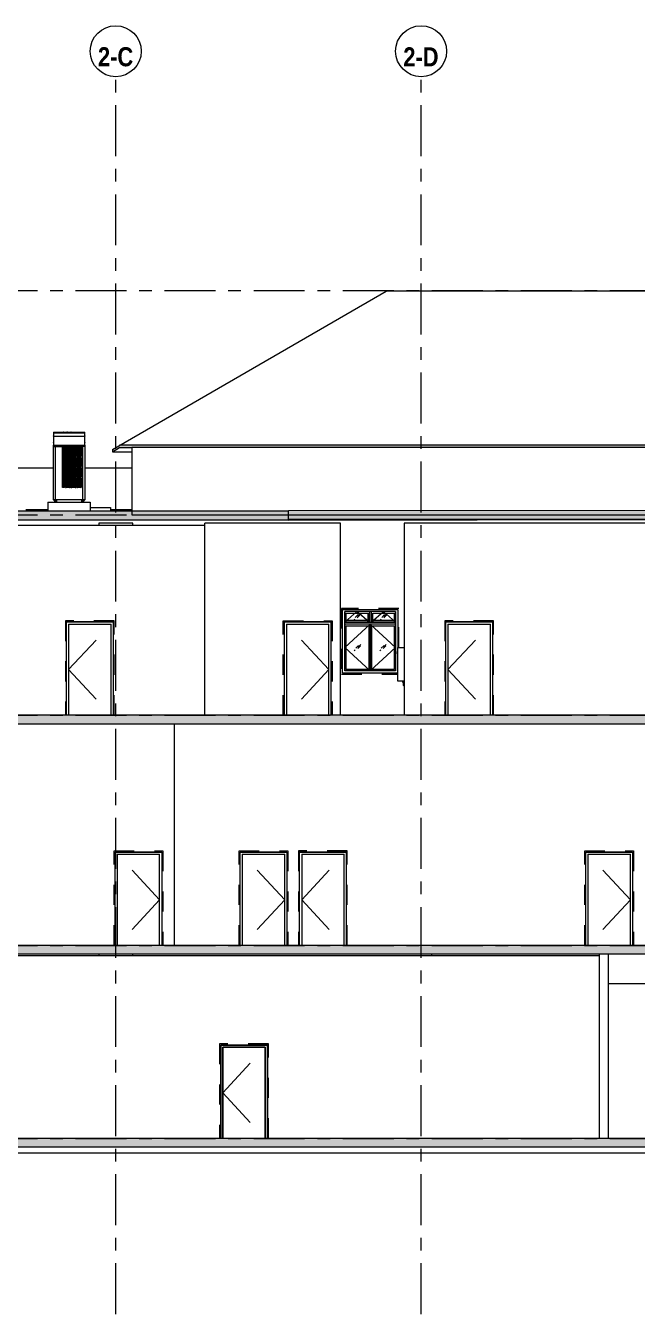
# Model space of a CAD drawing. Header units: millimetres. Extents: x -18215 to 134275, y 17919 to 48497.
# Drawn here: x 57074 to 71492, y 17919 to 48294 of the extents above; entities that cross this region are included whole.
import ezdxf

# ---------------------------------------------------------------- set-up
doc = ezdxf.new("R2010")
doc.units = ezdxf.units.MM
for name, pattern in [('Centre', [4762.5, 952.5, -714.375, 2381.25, -714.375]), ('Dash', [952.5, 476.25, -476.25]), ('Glass Symbol', [360, 90, -90, 90, -90]), ('IDA - Grid Line', [2100, 1200, -300, 300, -300])]:
    doc.linetypes.add(name, pattern=pattern)
for name, color, linetype, lineweight in [('0-1', 7, 'Continuous', 5), ('A-_ROOFPATT_H', 7, 'Continuous', 9), ('S-_ANOTGRID_E', 7, 'Continuous', 9)]:
    doc.layers.add(name, color=color, linetype=linetype, lineweight=lineweight)
for name, color, linetype, lineweight, true_color in [('A-_DOOR----_E-1', 6, 'Continuous', 9, 0xff00ff), ('A-_DOOR----_E-2', 6, 'Centre', 9, 0xff00ff), ('A-_DOOR----_H-1', 6, 'Dash', 18, 0xff00ff), ('A-_FLOR----_E-1', 6, 'Continuous', 9, 0xff00ff), ('A-_FLORLEVL_E-1', 9, 'IDA - Grid Line', 9, 0x808080), ('A-_FLORPATT_E-1', 6, 'Continuous', 9, 0xff00ff), ('A-_GENM----_M-1', 6, 'Continuous', 9, 0xff00ff), ('A-_ROOF----_E-1', 6, 'Continuous', 9, 0xff00ff), ('A-_WALL----_E-1', 6, 'Continuous', 9, 0xff00ff), ('A-_WALLPRTN_E-1', 6, 'Continuous', 9, 0xff00ff), ('A-_WIND----_E-1', 6, 'Continuous', 9, 0xff00ff), ('A-_WIND----_E-3', 6, 'Dash', 9, 0xff00ff), ('A-_WIND----_E-4', 6, 'Centre', 9, 0xff00ff), ('A-_WIND----_E-5', 6, 'Glass Symbol', 9, 0xff00ff), ('M-_EQPT----_E-1', 6, 'Continuous', 9, 0xff00ff), ('M-_SANIFIXR_E-1', 6, 'Continuous', 9, 0xff00ff), ('M-_SANIFIXR_E-2', 1, 'Continuous', 9, 0xff0000), ('M-_SANIFIXR_E-4', 7, 'Continuous', 9, 0x804000), ('S-_ANOTGRID_E-1', 9, 'IDA - Grid Line', 9, 0x808080), ('S-_COLN----_E-1', 6, 'Continuous', 9, 0xff00ff)]:
    doc.layers.add(name, color=color, linetype=linetype, lineweight=lineweight, true_color=true_color)
doc.styles.add('Arial Narrow_B', font='ARIALNB.TTF', dxfattribs={"height": 450})
pattern_1 = [(0, (85762.1, 31875.04), (381, 381), [47.625, -333.375]), (90, (85762.1, 31875.04), (-381, 381), [47.625, -333.375]), (135, (85809.73, 31875.04), (-381.0004, 3e-14), [67.352, -471.463]), (0, (85809.73, 32089.35), (381, 381), [47.625, -333.375]), (45, (85833.54, 32065.54), (0, 381.0004), [33.676, -505.139]), (135, (85833.54, 32065.54), (-381.0004, 3e-14), [33.676, -505.139]), (0, (85952.6, 32184.6), (381, 381), [67.352, -313.648]), (45, (85952.6, 32184.6), (0, 381.0004), [47.625, -491.19]), (135, (86019.96, 32184.6), (-381.0004, 3e-14), [47.625, -491.19]), (90, (86024.04, 31970.3), (-381, 381), [47.625, -333.375]), (45, (86024.04, 31970.29), (0, 381.0004), [33.676, -505.139]), (135, (86047.86, 31994.1), (-381.0004, 3e-14), [33.676, -505.139]), (0, (85809.73, 31970.3), (381, 381), [23.812, -319.087]), (0, (86095.48, 32065.54), (381, 381), [23.812, -319.087]), (90, (85976.4, 32113.16), (-381, 381), [23.812, -319.087]), (135, (86024.04, 31898.85), (-381.0004, 3e-14), [33.676, -505.139]), (135, (85857.36, 32160.79), (-381.0004, 3e-14), [33.676, -505.139]), (45, (85940.7, 32000.05), (0, 381.0004), [33.676, -505.139]), (90, (85893.07, 31922.66), (-381, 381), [5.953, -375.047]), (90, (85910.93, 32083.4), (-381, 381), [5.953, -375.047]), (90, (86089.53, 32148.88), (-381, 381), [5.953, -375.047]), (90, (86095.48, 31946.47), (-381, 381), [5.953, -375.047])]

# ---------------------------------------------------------------- blocks, each defined once
blk = doc.blocks.new('1599_DB_A_BLK2_ISS_ACMV_R21 23 1228_rvt-2-Section 114')
at = {"layer": 'M-_EQPT----_E-1'}
h = blk.add_hatch(dxfattribs=at)
h.set_pattern_fill('FP_20', color=8, style=0, pattern_type=2)
h.set_pattern_definition([(90, (-62054.658, 38250.5), (-15, 9e-16), [])])
h.paths.add_polyline_path([(-62030, 38134), (-62030, 38367), (-62080, 38366), (-62080, 38134)])
h = blk.add_hatch(dxfattribs=at)
h.set_pattern_fill('FP_19', color=8, style=0, pattern_type=2)
h.set_pattern_definition([(90, (-61953.158, 38250.5), (-15, 9e-16), [])])
h.paths.add_polyline_path([(-61917, 38134), (-61908, 38135), (-61904, 38137), (-61900, 38140), (-61894, 38149), (-61894, 38154), (-61895, 38352), (-61896, 38357), (-61904, 38364), (-61914, 38367), (-61998, 38366), (-62003, 38364), (-62010, 38357), (-62013, 38347), (-62012, 38149), (-62007, 38140), (-62003, 38137), (-61993, 38134)])
h = blk.add_hatch(dxfattribs=at)
h.set_pattern_fill('FP_21', color=8, style=0, pattern_type=2)
h.set_pattern_definition([(90, (-61822.158, 38250.5), (-15, 9e-16), [])])
h.paths.add_polyline_path([(-61845, 38134), (-61777, 38135), (-61773, 38137), (-61765, 38144), (-61763, 38154), (-61764, 38352), (-61765, 38357), (-61774, 38365), (-61783, 38367), (-61867, 38366), (-61872, 38364), (-61879, 38357), (-61882, 38347), (-61881, 38149), (-61876, 38140), (-61872, 38137), (-61862, 38134)])
h = blk.add_hatch(dxfattribs=at)
h.set_pattern_fill('FP_22', color=8, style=0, pattern_type=2)
h.set_pattern_definition([(90, (-61691.158, 38250.5), (-15, 9e-16), [])])
h.paths.add_polyline_path([(-61731, 38134), (-61646, 38135), (-61642, 38137), (-61634, 38144), (-61632, 38154), (-61633, 38352), (-61634, 38357), (-61642, 38364), (-61652, 38367), (-61736, 38366), (-61742, 38363), (-61748, 38357), (-61751, 38347), (-61750, 38149), (-61745, 38140), (-61741, 38137), (-61733, 38135)])
h = blk.add_hatch(dxfattribs=at)
h.set_pattern_fill('FP_23', color=8, style=0, pattern_type=2)
h.set_pattern_definition([(90, (-62054.658, 38007.5), (-15, 9e-16), [])])
h.paths.add_polyline_path([(-62080, 37891), (-62030, 37891), (-62030, 38124), (-62080, 38124), (-62080, 37897)])
h = blk.add_hatch(dxfattribs=at)
h.set_pattern_fill('FP_24', color=8, style=0, pattern_type=2)
h.set_pattern_definition([(90, (-61953.158, 38007.5), (-15, 9e-16), [])])
h.paths.add_polyline_path([(-61914, 37891), (-61904, 37894), (-61896, 37901), (-61894, 37911), (-61894, 38109), (-61900, 38118), (-61904, 38121), (-61914, 38124), (-61998, 38123), (-62003, 38121), (-62007, 38118), (-62012, 38109), (-62013, 38100), (-62012, 37906), (-62007, 37897), (-62003, 37894), (-61990, 37891)])
h = blk.add_hatch(dxfattribs=at)
h.set_pattern_fill('FP_25', color=8, style=0, pattern_type=2)
h.set_pattern_definition([(90, (-61822.158, 38007.5), (-15, 9e-16), [])])
h.paths.add_polyline_path([(-61862, 37891), (-61777, 37892), (-61773, 37894), (-61765, 37901), (-61763, 37911), (-61763, 38109), (-61769, 38118), (-61773, 38121), (-61783, 38124), (-61867, 38123), (-61872, 38121), (-61876, 38118), (-61881, 38109), (-61882, 38100), (-61881, 37906), (-61876, 37897), (-61872, 37894), (-61864, 37892)])
h = blk.add_hatch(dxfattribs=at)
h.set_pattern_fill('FP_26', color=8, style=0, pattern_type=2)
h.set_pattern_definition([(90, (-61691.158, 38007.5), (-15, 9e-16), [])])
h.paths.add_polyline_path([(-61731, 37891), (-61646, 37892), (-61642, 37894), (-61634, 37901), (-61632, 37911), (-61632, 38109), (-61638, 38118), (-61642, 38121), (-61652, 38124), (-61736, 38123), (-61741, 38121), (-61748, 38114), (-61751, 38100), (-61750, 37906), (-61745, 37897), (-61741, 37894), (-61733, 37892)])
h = blk.add_hatch(dxfattribs=at)
h.set_pattern_fill('FP_27', color=8, style=0, pattern_type=2)
h.set_pattern_definition([(90, (-62054.658, 37643), (-15, 9e-16), [])])
h.paths.add_polyline_path([(-62030, 37405), (-62030, 37638), (-62080, 37638), (-62080, 37405)])
h.paths.add_polyline_path([(-62080, 37648), (-62030, 37648), (-62030, 37881), (-62080, 37881)])
h = blk.add_hatch(dxfattribs=at)
h.set_pattern_fill('FP_32', color=8, style=0, pattern_type=2)
h.set_pattern_definition([(90, (-61953.158, 37764.5), (-15, 9e-16), [])])
h.paths.add_polyline_path([(-61914, 37648), (-61904, 37651), (-61900, 37654), (-61894, 37663), (-61894, 37668), (-61894, 37866), (-61900, 37875), (-61904, 37878), (-61917, 37881), (-61998, 37880), (-62003, 37878), (-62007, 37875), (-62012, 37866), (-62013, 37861), (-62012, 37663), (-62007, 37655), (-62003, 37651), (-61993, 37648), (-61917, 37648)])
h = blk.add_hatch(dxfattribs=at)
h.set_pattern_fill('FP_33', color=8, style=0, pattern_type=2)
h.set_pattern_definition([(90, (-61822.158, 37764.5), (-15, 9e-16), [])])
h.paths.add_polyline_path([(-61862, 37648), (-61777, 37649), (-61773, 37651), (-61769, 37654), (-61763, 37663), (-61763, 37668), (-61763, 37866), (-61769, 37875), (-61773, 37878), (-61783, 37881), (-61867, 37880), (-61872, 37878), (-61879, 37871), (-61882, 37861), (-61881, 37663), (-61876, 37655), (-61872, 37651), (-61864, 37649)])
h = blk.add_hatch(dxfattribs=at)
h.set_pattern_fill('FP_28', color=8, style=0, pattern_type=2)
h.set_pattern_definition([(90, (-61691.158, 37764.5), (-15, 9e-16), [])])
h.paths.add_polyline_path([(-61731, 37648), (-61646, 37649), (-61642, 37651), (-61638, 37654), (-61632, 37663), (-61632, 37668), (-61633, 37866), (-61634, 37871), (-61642, 37878), (-61652, 37881), (-61736, 37880), (-61741, 37878), (-61748, 37871), (-61751, 37861), (-61750, 37663), (-61745, 37655), (-61741, 37651), (-61733, 37649)])
h = blk.add_hatch(dxfattribs=at)
h.set_pattern_fill('FP_31', color=8, style=0, pattern_type=2)
h.set_pattern_definition([(90, (-61953.158, 37521.5), (-15, 9e-16), [])])
h.paths.add_polyline_path([(-61914, 37405), (-61904, 37408), (-61900, 37411), (-61894, 37422), (-61894, 37425), (-61894, 37623), (-61900, 37632), (-61904, 37635), (-61914, 37638), (-61998, 37637), (-62003, 37635), (-62007, 37632), (-62012, 37623), (-62013, 37618), (-62012, 37420), (-62007, 37412), (-62003, 37408), (-61993, 37405)])
h = blk.add_hatch(dxfattribs=at)
h.set_pattern_fill('FP_30', color=8, style=0, pattern_type=2)
h.set_pattern_definition([(90, (-61822.158, 37521.5), (-15, 9e-16), [])])
h.paths.add_polyline_path([(-61783, 37405), (-61773, 37408), (-61769, 37411), (-61763, 37420), (-61763, 37425), (-61763, 37623), (-61769, 37632), (-61773, 37635), (-61783, 37638), (-61867, 37637), (-61872, 37635), (-61876, 37632), (-61881, 37623), (-61882, 37618), (-61881, 37420), (-61876, 37412), (-61872, 37408), (-61862, 37405), (-61845, 37405)])
h = blk.add_hatch(dxfattribs=at)
h.set_pattern_fill('FP_29', color=8, style=0, pattern_type=2)
h.set_pattern_definition([(90, (-61691.158, 37521.5), (-15, 9e-16), [])])
h.paths.add_polyline_path([(-61670, 37405), (-61646, 37406), (-61642, 37408), (-61638, 37411), (-61632, 37420), (-61632, 37425), (-61632, 37623), (-61638, 37632), (-61642, 37635), (-61652, 37638), (-61736, 37637), (-61741, 37635), (-61745, 37632), (-61750, 37623), (-61751, 37618), (-61750, 37420), (-61745, 37411), (-61741, 37408), (-61731, 37405)])
at = {"layer": 'A-_FLOR----_E-1', "color": 8}
for p, q in [((-62425, 37065), (-61425, 37065)), ((-62425, 37065), (-62425, 36857)), ((-61425, 37065), (-61425, 36857))]:
    blk.add_line(p, q, dxfattribs=at)
at = {"layer": 'M-_EQPT----_E-1', "color": 8}
for p, q in [((-62295, 38712), (-61925, 38712)), ((-62295, 38712), (-62295, 38688)), ((-61925, 38688), (-62295, 38688)), ((-62295, 38620), (-62293, 38619)), ((-62293, 38619), (-62293, 38479)), ((-62292, 38619), (-61925, 38619)), ((-62144, 38712), (-62147, 38712)), ((-62060, 38712), (-62062, 38712)), ((-61964, 38712), (-61975, 38712)), ((-61925, 38712), (-61555, 38712)), ((-61555, 38688), (-61925, 38688)), ((-61925, 38619), (-61557, 38619)), ((-61874, 38712), (-61885, 38712)), ((-61787, 38712), (-61789, 38712)), ((-61702, 38712), (-61705, 38712)), ((-61556, 38619), (-61555, 38620)), ((-61556, 38479), (-61556, 38619)), ((-61555, 38688), (-61555, 38712)), ((-62295, 38409), (-62245, 38409)), ((-62295, 38374), (-62295, 38409)), ((-62295, 38374), (-62245, 38374)), ((-62295, 37116), (-62295, 38374)), ((-62245, 38409), (-61605, 38409)), ((-62245, 38409), (-62245, 38374)), ((-61605, 38374), (-62245, 38374)), ((-62245, 38374), (-61605, 38374)), ((-62245, 37116), (-62245, 38374)), ((-62080, 38134), (-62080, 38367)), ((-62080, 38367), (-62030, 38367)), ((-62030, 38367), (-62030, 38134)), ((-62013, 38154), (-62013, 38347)), ((-61993, 38367), (-61914, 38367)), ((-61894, 38347), (-61894, 38154)), ((-61882, 38154), (-61882, 38347)), ((-61862, 38367), (-61783, 38367)), ((-61763, 38347), (-61763, 38154)), ((-61751, 38154), (-61751, 38347)), ((-61731, 38367), (-61652, 38367)), ((-61632, 38347), (-61632, 38154)), ((-61605, 38409), (-61555, 38409)), ((-61605, 38374), (-61605, 38409)), ((-61555, 38374), (-61605, 38374)), ((-61605, 37116), (-61605, 38374)), ((-61555, 38409), (-61555, 38374)), ((-61555, 38374), (-61555, 37116)), ((-62030, 38134), (-62080, 38134)), ((-62080, 37891), (-62080, 38124)), ((-62080, 38124), (-62030, 38124)), ((-62030, 38124), (-62030, 37891)), ((-62013, 37911), (-62013, 38104)), ((-61914, 38134), (-61993, 38134)), ((-61993, 38124), (-61914, 38124)), ((-61894, 38104), (-61894, 37911)), ((-61882, 37911), (-61882, 38104)), ((-61783, 38134), (-61862, 38134)), ((-61862, 38124), (-61783, 38124)), ((-61763, 38104), (-61763, 37911)), ((-61751, 37911), (-61751, 38104)), ((-61652, 38134), (-61731, 38134)), ((-61731, 38124), (-61652, 38124)), ((-61632, 38104), (-61632, 37911)), ((-62030, 37891), (-62080, 37891)), ((-62080, 37881), (-62030, 37881)), ((-62080, 37648), (-62080, 37881)), ((-62030, 37881), (-62030, 37648)), ((-62013, 37668), (-62013, 37861)), ((-61914, 37891), (-61993, 37891)), ((-61993, 37881), (-61914, 37881)), ((-61894, 37861), (-61894, 37668)), ((-61882, 37668), (-61882, 37861)), ((-61783, 37891), (-61862, 37891)), ((-61862, 37881), (-61783, 37881)), ((-61763, 37861), (-61763, 37668)), ((-61751, 37668), (-61751, 37861)), ((-61652, 37891), (-61731, 37891)), ((-61731, 37881), (-61652, 37881)), ((-61632, 37861), (-61632, 37668)), ((-62030, 37648), (-62080, 37648)), ((-62080, 37638), (-62030, 37638)), ((-62080, 37405), (-62080, 37638)), ((-62030, 37405), (-62080, 37405)), ((-62030, 37638), (-62030, 37405)), ((-62013, 37425), (-62013, 37618)), ((-61914, 37648), (-61993, 37648)), ((-61993, 37638), (-61914, 37638)), ((-61914, 37405), (-61993, 37405)), ((-61894, 37618), (-61894, 37425)), ((-61882, 37425), (-61882, 37618)), ((-61783, 37648), (-61862, 37648)), ((-61862, 37638), (-61783, 37638)), ((-61783, 37405), (-61862, 37405)), ((-61763, 37618), (-61763, 37425)), ((-61751, 37425), (-61751, 37618)), ((-61652, 37648), (-61731, 37648)), ((-61731, 37638), (-61652, 37638)), ((-61652, 37405), (-61731, 37405)), ((-61632, 37618), (-61632, 37425)), ((-62295, 37116), (-62245, 37116)), ((-62295, 37116), (-62245, 37065)), ((-62245, 37116), (-62295, 37116)), ((-62245, 37116), (-62238, 37116)), ((-62245, 37065), (-62245, 37116)), ((-61605, 37116), (-62245, 37116)), ((-62238, 37065), (-62238, 37116)), ((-62218, 37116), (-62238, 37116)), ((-62238, 37116), (-62238, 37065)), ((-62235, 37065), (-62235, 37070)), ((-62235, 37070), (-62218, 37070)), ((-62218, 37070), (-62218, 37116)), ((-61612, 37116), (-61632, 37116)), ((-61632, 37116), (-61632, 37070)), ((-61632, 37070), (-61615, 37070)), ((-61615, 37070), (-61615, 37065)), ((-61612, 37116), (-61605, 37116)), ((-61612, 37116), (-61612, 37065)), ((-61612, 37065), (-61612, 37116)), ((-61605, 37116), (-61555, 37116)), ((-61605, 37065), (-61555, 37116)), ((-61605, 37116), (-61605, 37065)), ((-61555, 37116), (-61605, 37116))]:
    blk.add_line(p, q, dxfattribs=at)
at = {"layer": 'M-_EQPT----_E-1', "color": 8, "flags": 128}
for points in [[(-62295, 38466), (-62294, 38469), (-62294, 38472), (-62294, 38475), (-62293, 38478), (-62293, 38479)], [(-61556, 38479), (-61556, 38476), (-61555, 38473), (-61555, 38470), (-61555, 38468), (-61555, 38466)]]:
    blk.add_lwpolyline(points, dxfattribs=at)
at = {"layer": 'M-_EQPT----_E-1', "color": 8}
for centre, start, end in [((-61993, 38347), 90, 180), ((-61914, 38347), 0, 90), ((-61862, 38347), 90, 180), ((-61783, 38347), 0, 90), ((-61731, 38347), 90, 180), ((-61652, 38347), 0, 90), ((-61993, 38154), 180, 270), ((-61993, 38104), 90, 180), ((-61914, 38154), 270, 0), ((-61914, 38104), 0, 90), ((-61862, 38154), 180, 270), ((-61862, 38104), 90, 180), ((-61783, 38154), 270, 0), ((-61783, 38104), 0, 90), ((-61731, 38154), 180, 270), ((-61731, 38104), 90, 180), ((-61652, 38154), 270, 0), ((-61652, 38104), 0, 90), ((-61993, 37911), 180, 270), ((-61993, 37861), 90, 180), ((-61993, 37668), 180, 270), ((-61914, 37911), 270, 0), ((-61914, 37861), 0, 90), ((-61914, 37668), 270, 0), ((-61862, 37911), 180, 270), ((-61862, 37861), 90, 180), ((-61862, 37668), 180, 270), ((-61783, 37911), 270, 0), ((-61783, 37861), 0, 90), ((-61783, 37668), 270, 0), ((-61731, 37911), 180, 270), ((-61731, 37861), 90, 180), ((-61731, 37668), 180, 270), ((-61652, 37911), 270, 0), ((-61652, 37861), 0, 90), ((-61652, 37668), 270, 0), ((-61993, 37618), 90, 180), ((-61993, 37425), 180, 270), ((-61914, 37618), 0, 90), ((-61914, 37425), 270, 0), ((-61862, 37618), 90, 180), ((-61862, 37425), 180, 270), ((-61783, 37618), 0, 90), ((-61783, 37425), 270, 0), ((-61731, 37618), 90, 180), ((-61731, 37425), 180, 270), ((-61652, 37618), 0, 90), ((-61652, 37425), 270, 0)]:
    blk.add_arc(centre, 20, start, end, dxfattribs=at)
for points, knots in [([(-62295, 38688), (-62295, 38681), (-62295, 38670), (-62295, 38657), (-62295, 38646), (-62295, 38634), (-62295, 38624), (-62295, 38620), (-62295, 38620), (-62295, 38623), (-62295, 38625)], [-1, -1, -1, -1, -0.9038462, -0.8557692, -0.8076923, -0.7115385, -0.6153846, -0.5384615, -0.4615385, -0.3846154, -0.3846154, -0.3846154, -0.3846154]), ([(-62295, 38466), (-62295, 38466), (-62295, 38466), (-62295, 38464), (-62295, 38462), (-62295, 38461), (-62295, 38460), (-62295, 38459), (-62295, 38459), (-62295, 38458), (-62295, 38456), (-62295, 38453), (-62295, 38451), (-62295, 38449), (-62295, 38447), (-62295, 38446), (-62295, 38444), (-62295, 38441), (-62295, 38438), (-62295, 38435), (-62295, 38432), (-62295, 38428), (-62295, 38424), (-62295, 38419), (-62295, 38414), (-62295, 38411), (-62295, 38409)], [-0.5, -0.5, -0.5, -0.5, -0.4791667, -0.4583333, -0.4375, -0.4270833, -0.421875, -0.4166667, -0.4114583, -0.40625, -0.3958333, -0.375, -0.3541667, -0.34375, -0.3333333, -0.3229167, -0.3125, -0.2916667, -0.2708333, -0.25, -0.2291667, -0.2083333, -0.1666667, -0.125, -0.0833333, 0, 0, 0, 0]), ([(-61555, 38409), (-61555, 38411), (-61555, 38414), (-61555, 38419), (-61555, 38424), (-61555, 38428), (-61555, 38432), (-61555, 38435), (-61555, 38438), (-61555, 38441), (-61555, 38444), (-61555, 38446), (-61555, 38447), (-61555, 38449), (-61555, 38451), (-61555, 38453), (-61555, 38456), (-61555, 38458), (-61555, 38459), (-61555, 38459), (-61555, 38460), (-61555, 38461), (-61555, 38462), (-61555, 38464), (-61555, 38466), (-61555, 38466), (-61555, 38466)], [-1, -1, -1, -1, -0.9166667, -0.875, -0.8333333, -0.7916667, -0.7708333, -0.75, -0.7291667, -0.7083333, -0.6875, -0.6770833, -0.6666667, -0.65625, -0.6458333, -0.625, -0.6041667, -0.59375, -0.5885417, -0.5833333, -0.578125, -0.5729167, -0.5625, -0.5416667, -0.5208333, -0.5, -0.5, -0.5, -0.5])]:
    blk.add_open_spline(points, degree=3, knots=knots, dxfattribs=at)
blk.add_open_spline([(-61555, 38625), (-61555, 38623), (-61555, 38620), (-61555, 38620), (-61555, 38624), (-61555, 38631), (-61555, 38642), (-61555, 38655), (-61555, 38671), (-61555, 38682), (-61555, 38688)], degree=3, dxfattribs=at)
blk = doc.blocks.new('M_SAN_IC - IC-5-2D-774335-Section 114')
at = {"layer": 'M-_SANIFIXR_E-1'}
for p, q in [((-73280, 20617), (-73280, 21865)), ((-72180, 21865), (-72180, 20617)), ((-72180, 20617), (-73280, 20617))]:
    blk.add_line(p, q, dxfattribs=at)
at = {"layer": 'M-_SANIFIXR_E-4'}
for p, q in [((-72951, 22041), (-72952, 22041)), ((-72952, 22041), (-72927, 22041)), ((-72927, 22041), (-72526, 22041)), ((-72526, 22041), (-72501, 22041)), ((-72501, 22041), (-72502, 22041))]:
    blk.add_line(p, q, dxfattribs=at)
blk = doc.blocks.new('M_SAN_IC - IC-5-2C-774454-Section 114')
at = {"layer": 'M-_SANIFIXR_E-1'}
for p, q in [((-73280, 20557), (-73280, 20617)), ((-72180, 20557), (-73280, 20557)), ((-72180, 20617), (-72180, 20557))]:
    blk.add_line(p, q, dxfattribs=at)
blk = doc.blocks.new('M_SAN_IC - IC-5-2B-774656-Section 114')
at = {"layer": 'M-_SANIFIXR_E-1'}
for p, q in [((-76846, 22040), (-75546, 22040)), ((-76846, 21917), (-76846, 22040)), ((-75546, 21917), (-75546, 22040)), ((-76846, 20557), (-76846, 21715)), ((-75546, 20557), (-75546, 21715)), ((-75546, 20557), (-76846, 20557))]:
    blk.add_line(p, q, dxfattribs=at)
at = {"layer": 'M-_SANIFIXR_E-4'}
for p, q in [((-76494, 22041), (-76495, 22041)), ((-76495, 22041), (-76470, 22041)), ((-76470, 22041), (-75920, 22041)), ((-75920, 22041), (-75895, 22041)), ((-75895, 22041), (-75896, 22041))]:
    blk.add_line(p, q, dxfattribs=at)
blk = doc.blocks.new('8- Floor Trap _FT_ - 125 mmx125 mm Strainer - 50 mm Drain-734386-Section 114')
at = {"layer": 'M-_SANIFIXR_E-2'}
for p, q in [((-74883, 21823), (-74892, 21823)), ((-74892, 21798), (-74892, 21823)), ((-74892, 21773), (-74892, 21798)), ((-74892, 21773), (-74883, 21773)), ((-74890, 21865), (-74890, 21762)), ((-74838, 21762), (-74890, 21762)), ((-74787, 21762), (-74838, 21762)), ((-74785, 21823), (-74794, 21823)), ((-74794, 21773), (-74785, 21773)), ((-74787, 21762), (-74787, 21865)), ((-74785, 21823), (-74785, 21798)), ((-74785, 21798), (-74785, 21773))]:
    blk.add_line(p, q, dxfattribs=at)
for start, end in [(0, 180), (180, 0)]:
    blk.add_arc((-74838, 21798), 25, start, end, dxfattribs=at)
blk = doc.blocks.new('8- Floor Trap _FT_ - 125 mmx125 mm Strainer - 50 mm Drain-V44-Section 114')
at = {"layer": 'M-_SANIFIXR_E-1'}
for p, q in [((-70604, 21823), (-70614, 21823)), ((-70614, 21798), (-70614, 21823)), ((-70614, 21773), (-70614, 21798)), ((-70614, 21773), (-70604, 21773)), ((-70611, 21865), (-70611, 21762)), ((-70560, 21762), (-70611, 21762)), ((-70508, 21762), (-70560, 21762)), ((-70506, 21823), (-70515, 21823)), ((-70515, 21773), (-70506, 21773)), ((-70508, 21762), (-70508, 21865)), ((-70506, 21823), (-70506, 21798)), ((-70506, 21798), (-70506, 21773))]:
    blk.add_line(p, q, dxfattribs=at)
for start, end in [(0, 180), (180, 0)]:
    blk.add_arc((-70560, 21798), 25, start, end, dxfattribs=at)
blk = doc.blocks.new('8- Floor Trap _FT_ - 125 mmx125 mm Strainer - 50 mm Drain-721042-Section 114')
at = {"layer": 'M-_SANIFIXR_E-2'}
for p, q in [((-39679, 31823), (-39679, 31840)), ((-39679, 31798), (-39679, 31823)), ((-39679, 31798), (-39669, 31798)), ((-39676, 31840), (-39676, 31787)), ((-39625, 31787), (-39676, 31787)), ((-39573, 31787), (-39625, 31787)), ((-39580, 31798), (-39571, 31798)), ((-39573, 31787), (-39573, 31840)), ((-39571, 31840), (-39571, 31823)), ((-39571, 31823), (-39571, 31798))]:
    blk.add_line(p, q, dxfattribs=at)
for start, end in [(135.8624, 180), (180, 0), (0, 44.1376)]:
    blk.add_arc((-39625, 31823), 25, start, end, dxfattribs=at)
blk = doc.blocks.new('1599_DB_P_S_BLK2 23 0814_rvt-2-Section 114')
at = {"layer": 'M-_SANIFIXR_E-2'}
for name, p in [('8- Floor Trap _FT_ - 125 mmx125 mm Strainer - 50 mm Drain-721042-Section 114', (0, 0)), ('M_SAN_IC - IC-5-2B-774656-Section 114', (0, 0)), ('M_SAN_IC - IC-5-2D-774335-Section 114', (0, 0)), ('8- Floor Trap _FT_ - 125 mmx125 mm Strainer - 50 mm Drain-734386-Section 114', (0, 0)), ('8- Floor Trap _FT_ - 125 mmx125 mm Strainer - 50 mm Drain-734386-Section 114', (581, 0)), ('8- Floor Trap _FT_ - 125 mmx125 mm Strainer - 50 mm Drain-V44-Section 114', (0, 0)), ('8- Floor Trap _FT_ - 125 mmx125 mm Strainer - 50 mm Drain-734386-Section 114', (4701, 0)), ('M_SAN_IC - IC-5-2C-774454-Section 114', (0, 0))]:
    blk.add_blockref(name, p, dxfattribs=at)
blk = doc.blocks.new('IDA - Casement w Top Hung - 2 Panels - 1400L X 1500H - B2-AW02-V25-Section 114')
at = {"layer": 'A-_WIND----_E-1'}
for p, q in [((-54850, 34485), (-55425, 34485)), ((-55425, 34485), (-55425, 34235)), ((-54225, 34485), (-55425, 34485)), ((-55425, 33085), (-55425, 34485)), ((-55390, 34270), (-55390, 34450)), ((-55390, 34450), (-54885, 34450)), ((-54885, 34450), (-54885, 34270)), ((-54850, 34485), (-54850, 34235)), ((-54850, 34485), (-54850, 34235)), ((-54800, 34485), (-54850, 34485)), ((-54225, 34485), (-54800, 34485)), ((-54800, 34485), (-54800, 34235)), ((-54800, 34235), (-54800, 34485)), ((-54765, 34270), (-54765, 34450)), ((-54765, 34450), (-54260, 34450)), ((-54260, 34450), (-54260, 34270)), ((-54225, 34485), (-54225, 34235)), ((-54225, 33085), (-54225, 34485)), ((-54850, 34235), (-55425, 34235)), ((-55425, 34185), (-55425, 34235)), ((-55425, 34235), (-54225, 34235)), ((-54825, 34185), (-55425, 34185)), ((-55425, 34185), (-55425, 33085)), ((-54225, 34185), (-55425, 34185)), ((-54885, 34270), (-55390, 34270)), ((-55390, 33120), (-55390, 34150)), ((-55390, 34150), (-54860, 34150)), ((-54860, 34150), (-54860, 33120)), ((-54850, 34235), (-54800, 34235)), ((-54825, 34185), (-54825, 33085)), ((-54225, 34185), (-54825, 34185)), ((-54825, 34185), (-54825, 33085)), ((-54225, 34235), (-54800, 34235)), ((-54790, 33120), (-54790, 34150)), ((-54790, 34150), (-54260, 34150)), ((-54260, 34270), (-54765, 34270)), ((-54260, 34150), (-54260, 33120)), ((-54225, 34235), (-54225, 34185)), ((-54225, 34185), (-54225, 33085)), ((-54860, 33120), (-55390, 33120)), ((-54260, 33120), (-54790, 33120)), ((-54825, 33085), (-55425, 33085)), ((-54225, 33085), (-55425, 33085)), ((-54225, 33085), (-54825, 33085))]:
    blk.add_line(p, q, dxfattribs=at)
at = {"layer": 'A-_WIND----_E-3'}
for p, q in [((-55500, 34560), (-55500, 33010)), ((-54150, 34560), (-55500, 34560)), ((-54150, 33640), (-54150, 34560)), ((-55500, 33010), (-54175, 33010))]:
    blk.add_line(p, q, dxfattribs=at)
at = {"layer": 'A-_WIND----_E-4'}
for p, q in [((-55425, 34235), (-55137, 34485)), ((-54850, 34235), (-55137, 34485)), ((-54800, 34235), (-54512, 34485)), ((-54225, 34235), (-54512, 34485)), ((-54825, 34185), (-55425, 33635)), ((-54825, 34185), (-54225, 33635)), ((-55425, 33635), (-54825, 33085)), ((-54225, 33635), (-54825, 33085))]:
    blk.add_line(p, q, dxfattribs=at)
at = {"layer": 'A-_WIND----_E-5'}
for p, q in [((-55062, 34435), (-55212, 34285)), ((-55113, 34411), (-55207, 34317)), ((-55068, 34403), (-55161, 34309)), ((-54437, 34435), (-54587, 34285)), ((-54488, 34411), (-54582, 34317)), ((-54443, 34403), (-54536, 34309)), ((-55050, 33710), (-55200, 33560)), ((-55100, 33686), (-55194, 33592)), ((-55055, 33678), (-55149, 33584)), ((-54450, 33710), (-54600, 33560)), ((-54500, 33686), (-54594, 33592)), ((-54455, 33678), (-54549, 33584))]:
    blk.add_line(p, q, dxfattribs=at)
blk = doc.blocks.new('IDA - F - Single - Swing - 1100L X 2200H - B2-TD01-4091218-Section 114')
at = {"layer": 'A-_DOOR----_E-1'}
for p, q in [((-55750, 34240), (-56850, 34240)), ((-56850, 32040), (-56850, 34240)), ((-56800, 34190), (-56800, 32040)), ((-56800, 34190), (-55800, 34190)), ((-55800, 32040), (-55800, 34190)), ((-55750, 34240), (-55750, 32040))]:
    blk.add_line(p, q, dxfattribs=at)
at = {"layer": 'A-_DOOR----_E-2'}
for q in [(-56800, 34190), (-56800, 32040)]:
    blk.add_line((-55800, 33115), q, dxfattribs=at)
at = {"layer": 'A-_DOOR----_H-1'}
for p, q in [((-56875, 32040), (-56875, 34265)), ((-56875, 34265), (-55725, 34265)), ((-55725, 34265), (-55725, 32040))]:
    blk.add_line(p, q, dxfattribs=at)
blk = doc.blocks.new('IDA - Hosereel - Scaled - HR-V28-Section 114')
at = {"layer": 'M-_EQPT----_E-1'}
for p, q in [((-54175, 33545), (-54180, 33545)), ((-54175, 33545), (-54180, 33545)), ((-54180, 33492), (-54180, 33544)), ((-54175, 33544), (-54180, 33544)), ((-54180, 33485), (-54180, 33492)), ((-54175, 33492), (-54180, 33492)), ((-54175, 33485), (-54180, 33485)), ((-54175, 33484), (-54180, 33484)), ((-54175, 33484), (-54180, 33484)), ((-54175, 32840), (-54175, 33640)), ((-54175, 33640), (-54025, 33640)), ((-54025, 32840), (-54175, 32840)), ((-54025, 32827), (-54052, 32827)), ((-54052, 32823), (-54025, 32823)), ((-54047, 32833), (-54050, 32833)), ((-54050, 32830), (-54050, 32833)), ((-54050, 32833), (-54050, 32832)), ((-54050, 32818), (-54050, 32819)), ((-54050, 32818), (-54047, 32818)), ((-54050, 32818), (-54050, 32818)), ((-54047, 32840), (-54047, 32826)), ((-54047, 32824), (-54047, 32748)), ((-54028, 32818), (-54025, 32818)), ((-54027, 32826), (-54027, 32840)), ((-54025, 32833), (-54027, 32833)), ((-54027, 32748), (-54027, 32824))]:
    blk.add_line(p, q, dxfattribs=at)
at = {"layer": 'M-_EQPT----_E-1', "flags": 128}
for points in [[(-54052, 32827), (-54052, 32827), (-54052, 32827), (-54052, 32827), (-54052, 32827), (-54053, 32827), (-54053, 32827), (-54053, 32827), (-54053, 32827), (-54053, 32827), (-54053, 32827), (-54053, 32827), (-54054, 32827), (-54054, 32827), (-54054, 32827), (-54054, 32827), (-54054, 32827), (-54054, 32827), (-54054, 32827), (-54054, 32827), (-54054, 32827), (-54054, 32827), (-54055, 32827), (-54055, 32827), (-54055, 32827), (-54055, 32827), (-54055, 32827), (-54055, 32827), (-54055, 32827), (-54055, 32827)], [(-54055, 32823), (-54055, 32823), (-54055, 32823), (-54055, 32823), (-54055, 32823), (-54055, 32823), (-54055, 32823), (-54055, 32823), (-54055, 32823), (-54054, 32823), (-54054, 32823), (-54054, 32823), (-54054, 32823), (-54054, 32823), (-54054, 32823), (-54054, 32823), (-54054, 32823), (-54054, 32823), (-54054, 32823), (-54053, 32823), (-54053, 32823), (-54053, 32823), (-54053, 32823), (-54053, 32823), (-54053, 32823), (-54052, 32823), (-54052, 32823), (-54052, 32823), (-54052, 32823), (-54052, 32823), (-54052, 32823)]]:
    blk.add_lwpolyline(points, dxfattribs=at)
at = {"layer": 'M-_EQPT----_E-1'}
for start, end in [(90, 270), (15, 90), (270, 345)]:
    blk.add_arc((-54055, 32825), 7.5, start, end, dxfattribs=at)
for start_param, end_param in [(1.570796, 4.712389), (4.712389, 7.853982)]:
    blk.add_ellipse((-54037, 32748), major_axis=(10, 0), ratio=0.352562, start_param=start_param, end_param=end_param, dxfattribs=at)
blk = doc.blocks.new('IDA - F - Single - Swing - 1100L X 2200H - B2-TD01-4054504-Section 114')
at = {"layer": 'A-_DOOR----_E-1'}
for p, q in [((-56491, 26615), (-56491, 28815)), ((-55391, 28815), (-56491, 28815)), ((-56441, 28765), (-56441, 26615)), ((-56441, 28765), (-55441, 28765)), ((-55441, 26615), (-55441, 28765)), ((-55391, 28815), (-55391, 26615))]:
    blk.add_line(p, q, dxfattribs=at)
at = {"layer": 'A-_DOOR----_E-2'}
for q in [(-55441, 28765), (-55441, 26615)]:
    blk.add_line((-56441, 27690), q, dxfattribs=at)
at = {"layer": 'A-_DOOR----_H-1'}
for p, q in [((-55366, 28840), (-56516, 28840)), ((-56516, 28840), (-56516, 26615)), ((-55366, 26615), (-55366, 28840))]:
    blk.add_line(p, q, dxfattribs=at)
blk = doc.blocks.new('IDA - F - Single - Swing - 1100L X 2200H - B2-TD01-V32-Section 114')
at = {"layer": 'A-_DOOR----_E-1'}
for p, q in [((-56791, 28815), (-57891, 28815)), ((-57891, 26615), (-57891, 28815)), ((-57841, 28765), (-57841, 26615)), ((-57841, 28765), (-56841, 28765)), ((-56841, 26615), (-56841, 28765)), ((-56791, 28815), (-56791, 26615))]:
    blk.add_line(p, q, dxfattribs=at)
at = {"layer": 'A-_DOOR----_E-2'}
for q in [(-57841, 28765), (-57841, 26615)]:
    blk.add_line((-56841, 27690), q, dxfattribs=at)
at = {"layer": 'A-_DOOR----_H-1'}
for p, q in [((-57916, 26615), (-57916, 28840)), ((-57916, 28840), (-56766, 28840)), ((-56766, 28840), (-56766, 26615))]:
    blk.add_line(p, q, dxfattribs=at)
blk = doc.blocks.new('IDA - F - Single - Swing - 1100L X 2200H - B2-TD01-V33-Section 114')
at = {"layer": 'A-_DOOR----_E-1'}
for p, q in [((-59741, 28815), (-60841, 28815)), ((-60841, 26615), (-60841, 28815)), ((-60791, 28765), (-60791, 26615)), ((-60791, 28765), (-59791, 28765)), ((-59791, 26615), (-59791, 28765)), ((-59741, 28815), (-59741, 26615))]:
    blk.add_line(p, q, dxfattribs=at)
at = {"layer": 'A-_DOOR----_E-2'}
for q in [(-60791, 28765), (-60791, 26615)]:
    blk.add_line((-59791, 27690), q, dxfattribs=at)
at = {"layer": 'A-_DOOR----_H-1'}
for p, q in [((-60866, 26615), (-60866, 28840)), ((-60866, 28840), (-59716, 28840)), ((-59716, 28840), (-59716, 26615))]:
    blk.add_line(p, q, dxfattribs=at)
blk = doc.blocks.new('IDA - F - Single - Swing - 1100L X 2200H - B2-TD01-4055582-Section 114')
at = {"layer": 'A-_DOOR----_E-1'}
for p, q in [((-15400, 26615), (-15400, 28815)), ((-14300, 28815), (-15400, 28815)), ((-15350, 28765), (-15350, 26615)), ((-15350, 28765), (-14350, 28765)), ((-14350, 26615), (-14350, 28765)), ((-14300, 28815), (-14300, 26615))]:
    blk.add_line(p, q, dxfattribs=at)
at = {"layer": 'A-_DOOR----_E-2'}
for q in [(-14350, 28765), (-14350, 26615)]:
    blk.add_line((-15350, 27690), q, dxfattribs=at)
at = {"layer": 'A-_DOOR----_H-1'}
for p, q in [((-14275, 28840), (-15425, 28840)), ((-15425, 28840), (-15425, 26615)), ((-14275, 26615), (-14275, 28840))]:
    blk.add_line(p, q, dxfattribs=at)
blk = doc.blocks.new('IDA - F - Single - Swing - 1100L X 2200H - B2-TD01-V37-Section 114')
at = {"layer": 'A-_DOOR----_E-1'}
for p, q in [((-58350, 24265), (-58350, 22065)), ((-57250, 24265), (-58350, 24265)), ((-57300, 24215), (-58300, 24215)), ((-58300, 24215), (-58300, 22065)), ((-58300, 22065), (-58300, 24215)), ((-58300, 24215), (-57300, 24215)), ((-57300, 22065), (-57300, 24215)), ((-57300, 24215), (-57300, 22065)), ((-57250, 22065), (-57250, 24265))]:
    blk.add_line(p, q, dxfattribs=at)
at = {"layer": 'A-_DOOR----_E-2'}
for q in [(-57301, 24215), (-57301, 22065)]:
    blk.add_line((-58301, 23140), q, dxfattribs=at)
at = {"layer": 'A-_DOOR----_H-1'}
for p, q in [((-57226, 24290), (-58376, 24290)), ((-58376, 24290), (-58376, 22065)), ((-57226, 22065), (-57226, 24290))]:
    blk.add_line(p, q, dxfattribs=at)
blk = doc.blocks.new('IDA - F - Single - Swing - 1100L X 2200H - B2-TD01-4091224-Section 114')
at = {"layer": 'A-_DOOR----_E-1'}
for p, q in [((-53042, 32040), (-53042, 34240)), ((-51942, 34240), (-53042, 34240)), ((-52992, 34190), (-52992, 32040)), ((-52992, 34190), (-51992, 34190)), ((-51992, 32040), (-51992, 34190)), ((-51942, 34240), (-51942, 32040))]:
    blk.add_line(p, q, dxfattribs=at)
at = {"layer": 'A-_DOOR----_E-2'}
for q in [(-51992, 34190), (-51992, 32040)]:
    blk.add_line((-52992, 33115), q, dxfattribs=at)
at = {"layer": 'A-_DOOR----_H-1'}
for p, q in [((-51917, 34265), (-53067, 34265)), ((-53067, 34265), (-53067, 32040)), ((-51917, 32040), (-51917, 34265))]:
    blk.add_line(p, q, dxfattribs=at)
blk = doc.blocks.new('Plinth sizes parametric - AC plinth size 2-5373453-Section 114')
at = {"layer": 'A-_GENM----_M-1'}
for p, q in [((-61425, 36940), (-60947, 36940)), ((-60947, 36940), (-60947, 36857))]:
    blk.add_line(p, q, dxfattribs=at)
blk = doc.blocks.new('Grid - 4 mm Dia-236334-Section 114')
at = {"layer": 'S-_ANOTGRID_E'}
blk.add_circle((-75225, 47694), 600, dxfattribs=at)

msp = doc.modelspace()

# ---------------------------------------------------------------- hatches: boundary and pattern name
at = {"layer": 'A-_FLORPATT_E-1'}
h = msp.add_hatch(dxfattribs=at)
h.set_pattern_fill('FP_10', color=256, style=0, pattern_type=2)
h.set_pattern_definition(pattern_1)
h.paths.add_polyline_path([(60633, 36649), (63271, 36649), (63271, 36849), (44671, 36849), (44671, 36649), (59237, 36649)])
h = msp.add_hatch(dxfattribs=at)
h.set_pattern_fill('FP_10', color=256, style=0, pattern_type=2)
h.set_pattern_definition(pattern_1)
h.paths.add_polyline_path([(97987, 36690), (97986, 36861), (63271, 36861), (63271, 36661), (96931, 36688)])
h = msp.add_hatch(dxfattribs=at)
h.set_pattern_fill('FP_10', color=256, style=0, pattern_type=2)
h.set_pattern_definition(pattern_1)
h.paths.add_polyline_path([(44546, 31840), (124046, 31840), (124046, 32040), (44546, 32040), (44546, 31876)])
h = msp.add_hatch(dxfattribs=at)
h.set_pattern_fill('FP_10', color=256, style=0, pattern_type=2)
h.set_pattern_definition(pattern_1)
h.paths.add_polyline_path([(123457, 26415), (124246, 26415), (124246, 26615), (87596, 26615), (87596, 26415), (122759, 26415)])
h.paths.add_polyline_path([(44546, 26415), (81196, 26415), (81196, 26615), (44546, 26615)])
h = msp.add_hatch(dxfattribs=at)
h.set_pattern_fill('FP_10', color=256, style=0, pattern_type=2)
h.set_pattern_definition(pattern_1)
h.paths.add_polyline_path([(52296, 21865), (73346, 21865), (73346, 22065), (52296, 22065)])
h.paths.add_polyline_path([(95446, 21865), (102696, 21865), (102696, 22065), (95446, 22065)])
h.paths.add_polyline_path([(115696, 21865), (115696, 22065), (113696, 22065), (113696, 21865)])
at = {"layer": 'A-_ROOFPATT_H'}
h = msp.add_hatch(dxfattribs=at)
h.set_pattern_fill('FP_12', color=256, angle=-130, style=0, pattern_type=2)
h.set_pattern_definition([(200, (106633.8, 40171.4), (-898.839, 629.374), [114.3, -1257.3]), (145, (106633.8, 40171.4), (-390.043, -1098.49), [91.44, -1005.84]), (250.451, (106558.9, 40223.9), (-1288.887, -469.105), [97.14, -1068.54]), (196.184, (106481.4, 39907.4), (-1282.44, 1031.7), [171.45, -1885.95]), (246.636, (106374.5, 39993.4), (-1975.863, -573.463), [145.71, -1602.81]), (141.184, (106481.4, 39907.4), (-1975.87, -573.444), [137.16, -1508.76]), (171, (106387.5, 40049.6), (-481.016, 986.229), [114.3, -1257.3]), (116, (106387.5, 40049.6), (-873.697, -771.664), [91.44, -1005.84]), (221.451, (106347.5, 40131.8), (-1354.712, 214.576), [97.14, -1068.54]), (187.5, (106633.8, 40171.4), (-269.7137, -430.0952), [50.292, -943.356, 50.292, -1980.438]), (187.5, (106633.8, 40171.4), (-269.7137, -430.0952), [-1043.94, -970.788, 50.292, -959.358]), (157.5, (106633.8, 40171.4), (-647.747, -320.095), [50.292, -531.876, 50.292, -1305.306]), (157.5, (106633.8, 40171.4), (-647.747, -320.095), [-632.46, -920.496, 50.292, -334.518]), (117.5, (106928.14, 40001.48), (-687.364, 436.541), [50.292, -330.708, 50.292, -2715.768]), (117.5, (106928.14, 40001.48), (-687.364, 436.541), [-431.292, -1138.428, 50.292, -1527.048]), (107.5, (107060.1, 39925.3), (-845.982, 312.267), [50.292, -445.008, 50.292, -1859.28]), (107.5, (107060.1, 39925.3), (-845.982, 312.267), [-545.592, -739.14, 50.292, -1069.848])])
h.paths.add_polyline_path([(109862, 38250), (109862, 38308), (109692, 38406), (59286, 38406), (59116, 38308), (59116, 38250), (59285, 38348), (109693, 38348)])

# ---------------------------------------------------------------- linework, layer by layer
at = {"layer": 'A-_FLOR----_E-1'}
for p, q in [((63271, 36849), (44671, 36849)), ((57074, 36890), (57596, 36890)), ((59074, 36890), (59576, 36890)), ((97986, 36890), (63271, 36861)), ((63271, 36640), (63271, 36861)), ((44671, 36649), (63271, 36649)), ((63271, 36661), (97986, 36690)), ((63271, 36640), (97987, 36690)), ((124046, 32040), (44746, 32040)), ((44546, 31840), (124046, 31840)), ((81196, 26615), (44746, 26615)), ((44746, 26415), (81196, 26415)), ((73346, 22065), (52296, 22065)), ((44746, 21865), (73346, 21865)), ((73521, 21715), (47841, 21715)), ((70806, 21860), (54371, 21860)), ((70806, 21860), (70806, 21865))]:
    msp.add_line(p, q, dxfattribs=at)
at = {"layer": 'A-_FLORLEVL_E-1'}
for p, q in [((37249, 42055), (134275, 42055)), ((37249, 36765), (134275, 36765)), ((37249, 32040), (134275, 32040)), ((37249, 26615), (134275, 26615)), ((37249, 22065), (134275, 22065))]:
    msp.add_line(p, q, dxfattribs=at)
at = {"layer": 'A-_ROOF----_E-1'}
for p, q in [((59116, 38308), (65572, 42035)), ((103406, 42035), (65572, 42035)), ((59116, 38250), (59285, 38348)), ((59116, 38308), (59116, 38250)), ((59285, 38348), (59576, 38348)), ((109692, 38406), (59286, 38406)), ((59116, 38250), (59576, 38250))]:
    msp.add_line(p, q, dxfattribs=at)
at = {"layer": 'A-_WALL----_E-1'}
for p, q in [((59776, 38348), (59576, 38348)), ((57726, 37865), (56466, 37865)), ((59576, 37865), (58466, 37865)), ((64546, 33035), (64546, 34535)), ((64546, 34535), (65846, 34535)), ((65846, 34535), (65846, 33640)), ((65846, 33035), (64546, 33035)), ((66646, 26365), (66646, 26415)), ((70806, 25715), (73346, 25715))]:
    msp.add_line(p, q, dxfattribs=at)
at = {"layer": 'A-_WALLPRTN_E-1'}
for p, q in [((59576, 38348), (59576, 36765)), ((109596, 38348), (59776, 38348)), ((59576, 36765), (109596, 36765)), ((61296, 36515), (53831, 36515)), ((64496, 36565), (61296, 36565)), ((61296, 32040), (61296, 36565)), ((64496, 32040), (64496, 36565)), ((79009, 36565), (65996, 36565)), ((65996, 36565), (65996, 32040)), ((58035, 32040), (58035, 34240)), ((58035, 34240), (59135, 34240)), ((59135, 34240), (59135, 32040)), ((63171, 32040), (63171, 34240)), ((63171, 34240), (64271, 34240)), ((64271, 34240), (64271, 32040)), ((66979, 32040), (66979, 34240)), ((66979, 34240), (68079, 34240)), ((68079, 34240), (68079, 32040)), ((60580, 26615), (60580, 31840)), ((59180, 28815), (60280, 28815)), ((60280, 28815), (60280, 26615)), ((62130, 26615), (62130, 28815)), ((62130, 28815), (63230, 28815)), ((63230, 28815), (63230, 26615)), ((63530, 26615), (63530, 28815)), ((63530, 28815), (64630, 28815)), ((64630, 28815), (64630, 26615)), ((70280, 26615), (70280, 28815)), ((70280, 28815), (71380, 28815)), ((71380, 28815), (71380, 26615)), ((70606, 26365), (54371, 26365)), ((70606, 22065), (70606, 26415)), ((70806, 26415), (70806, 22065)), ((61671, 22065), (61671, 24265)), ((61671, 24265), (62771, 24265)), ((62771, 24265), (62771, 22065))]:
    msp.add_line(p, q, dxfattribs=at)
at = {"layer": 'S-_ANOTGRID_E-1'}
for p, q in [((59196, 17919), (59196, 47094)), ((66396, 17919), (66396, 47094))]:
    msp.add_line(p, q, dxfattribs=at)
at = {"layer": 'S-_COLN----_E-1'}
for p, q in [((58796, 36565), (58796, 36515)), ((59596, 36565), (58796, 36565)), ((59596, 36515), (59596, 36565)), ((58796, 26415), (58796, 26365)), ((59596, 26365), (59596, 26415))]:
    msp.add_line(p, q, dxfattribs=at)

# ---------------------------------------------------------------- block references
at = {"layer": '0-1'}
for name in ['1599_DB_A_BLK2_ISS_ACMV_R21 23 1228_rvt-2-Section 114', '1599_DB_P_S_BLK2 23 0814_rvt-2-Section 114']:
    msp.add_blockref(name, (120021, 0), dxfattribs=at)
at = {"layer": 'A-_DOOR----_E-1'}
for name, p in [('IDA - F - Single - Swing - 1100L X 2200H - B2-TD01-4055582-Section 114', (73434, 5425)), ('IDA - F - Single - Swing - 1100L X 2200H - B2-TD01-4091218-Section 114', (120021, 0)), ('IDA - F - Single - Swing - 1100L X 2200H - B2-TD01-4091224-Section 114', (120021, 0)), ('IDA - F - Single - Swing - 1100L X 2200H - B2-TD01-V33-Section 114', (120021, 0)), ('IDA - F - Single - Swing - 1100L X 2200H - B2-TD01-V32-Section 114', (120021, 0)), ('IDA - F - Single - Swing - 1100L X 2200H - B2-TD01-4054504-Section 114', (120021, 0)), ('IDA - F - Single - Swing - 1100L X 2200H - B2-TD01-V32-Section 114', (128171, 0)), ('IDA - F - Single - Swing - 1100L X 2200H - B2-TD01-V37-Section 114', (120021, 0))]:
    msp.add_blockref(name, p, dxfattribs=at)
at = {"layer": 'A-_GENM----_M-1'}
msp.add_blockref('Plinth sizes parametric - AC plinth size 2-5373453-Section 114', (120021, 0), dxfattribs=at)
at = {"layer": 'A-_WIND----_E-1'}
msp.add_blockref('IDA - Casement w Top Hung - 2 Panels - 1400L X 1500H - B2-AW02-V25-Section 114', (120021, 0), dxfattribs=at)
at = {"layer": 'M-_EQPT----_E-1'}
msp.add_blockref('IDA - Hosereel - Scaled - HR-V28-Section 114', (120021, 0), dxfattribs=at)
at = {"layer": 'S-_ANOTGRID_E'}
for p in [(134421, 0), (141621, 0)]:
    msp.add_blockref('Grid - 4 mm Dia-236334-Section 114', p, dxfattribs=at)

# ---------------------------------------------------------------- texts
at = {"layer": 'S-_ANOTGRID_E', "char_height": 450, "width": 843, "attachment_point": 5, "line_spacing_factor": 0.949189, "style": 'Arial Narrow_B'}
for s, insert in [('\\pxqc,t3.33333,6.66667,10,13.33333,16.66667,20,23.33333,26.66667,30,33.33333,36.66667,40,43.33333,46.66667,50,53.33333,56.66667,60,63.33333,66.66667,70,73.33333,76.66667,80,83.33333,86.66667,90,93.33333,96.66667,100,103.33333,106.66667;{2-C}', (59192, 47561)), ('\\pxqc,t3.33333,6.66667,10,13.33333,16.66667,20,23.33333,26.66667,30,33.33333,36.66667,40,43.33333,46.66667,50,53.33333,56.66667,60,63.33333,66.66667,70,73.33333,76.66667,80,83.33333,86.66667,90,93.33333,96.66667,100,103.33333,106.66667;{2-D}', (66392, 47561))]:
    msp.add_mtext(s, dxfattribs=dict(at, insert=insert))

doc.saveas('drawing.dxf')
